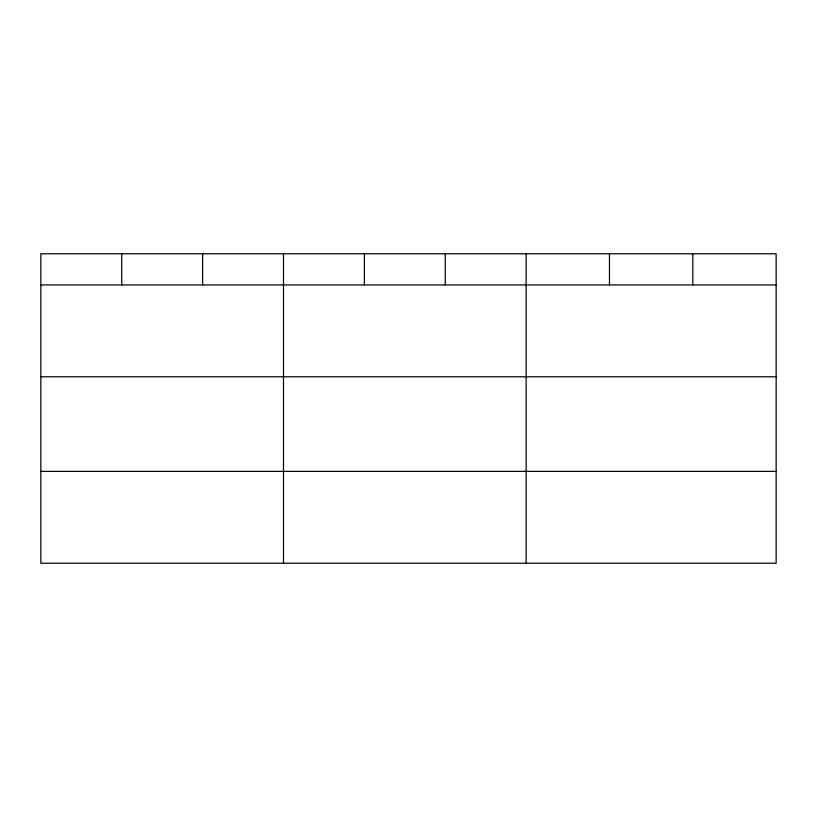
<?xml version="1.0" encoding="UTF-8"?>
<svg xmlns="http://www.w3.org/2000/svg" width="817" height="817" viewBox="0 0 817 817"><rect width="100%" height="100%" fill="white"/><g stroke="black" fill="none" stroke-linecap="round" stroke-linejoin="round"><path stroke-width="1.23" d="M776.15 376.77L776.15 253.77L40.85 253.77L40.85 563.23L776.15 563.23L776.15 376.77L40.85 376.77M40.85 284.929L776.15 284.929M40.85 471.389L776.15 471.389M692.816 253.77L692.816 284.929M609.482 253.77L609.482 284.929M526.148 253.77L526.148 563.23M445.265 253.77L445.265 284.929M364.382 253.77L364.382 284.929M283.499 253.77L283.499 563.23M202.616 253.77L202.616 284.929M121.733 253.77L121.733 284.929"/></g></svg>
